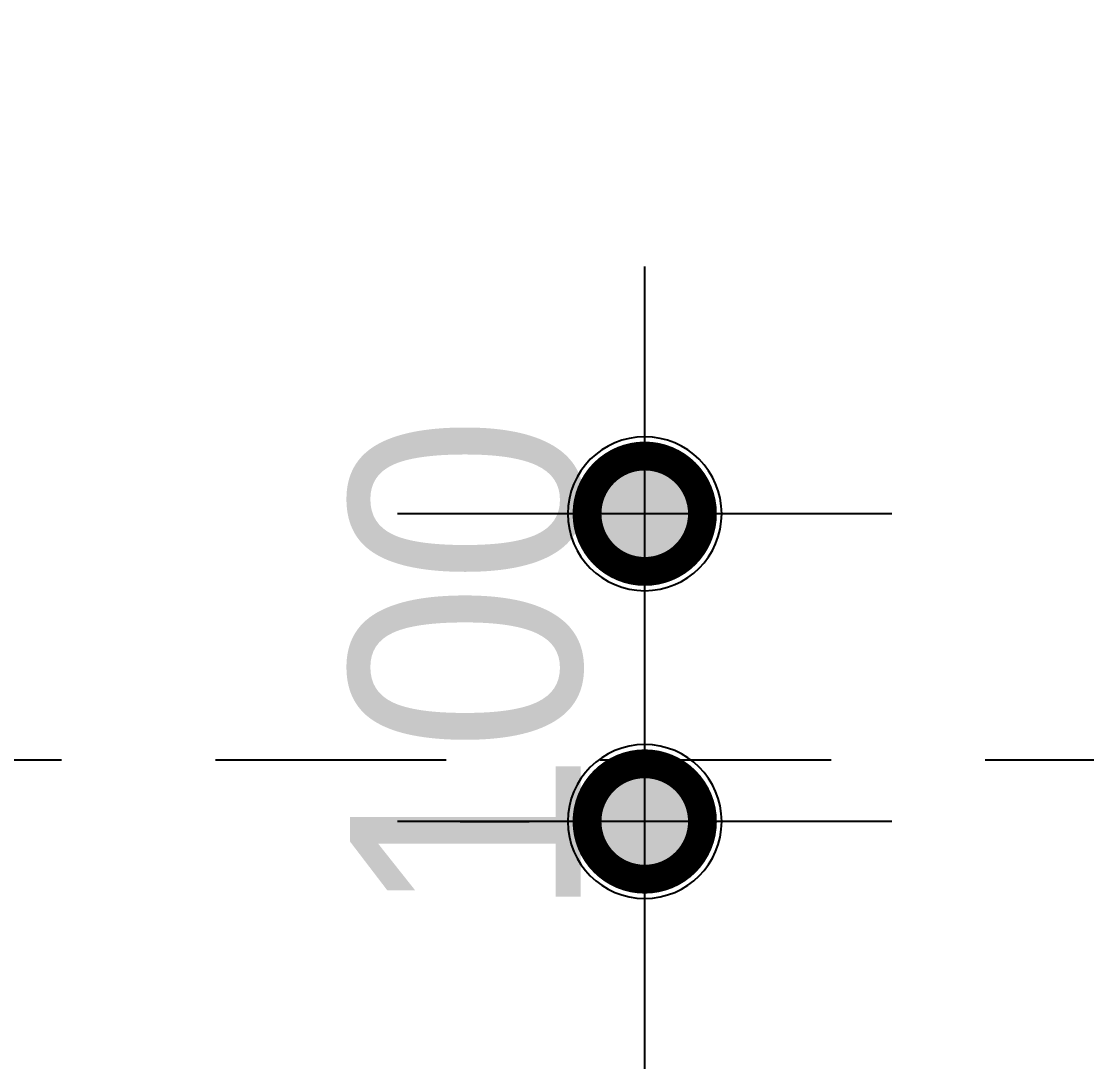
# Model space of a CAD drawing. Header units: inches. Extents: x -53835 to 52744, y -79586 to -50910.
# Drawn here: x 20066.6 to 20412.7, y -64517.3 to -64177 of the extents above; entities that cross this region are included whole.
import ezdxf

# ---------------------------------------------------------------- set-up
doc = ezdxf.new("R2010")
doc.units = ezdxf.units.IN
doc.header["$LTSCALE"] = 50
doc.header["$MEASUREMENT"] = 0
doc.linetypes.add('HID', pattern=[2.5, 1.5, -1])
for name, color, linetype in [('07-DIM WAL', 5, 'Continuous'), ('3.기호.계단선', 30, 'Continuous'), ('RC-LIGHT', 7, 'Continuous')]:
    doc.layers.add(name, color=color, linetype=linetype)
doc.styles.add('스타일1', font='HY울릉도M.TTF')
doc.dimstyles.new('30', dxfattribs={"dimscale": 30, "dimtxt": 2.5, "dimasz": 2.5, "dimexe": 1.25, "dimexo": 2, "dimtad": 1, "dimdec": 0, "dimtxsty": '스타일1', "dimblk": 'DOTSMALL', "dimcen": 2.5, "dimclrd": 1, "dimclre": 1, "dimclrt": 2, "dimadec": 0, "dimazin": 0, "dimtfac": 1, "dimtix": 1, "dimtmove": 0, "dimatfit": 3, "dimldrblk": 'DOTSMALL', "dimfxl": 1.25, "dimarcsym": 0})

# ---------------------------------------------------------------- blocks, each defined once
blk = doc.blocks.new('1')
at = {"linetype": 'Continuous'}
h = blk.add_hatch(color=4, dxfattribs=at)
h.dxf.hatch_style = 1
edge = h.paths.add_edge_path()
edge.add_arc((11539653.5, -14273503.79), 37.5, 0, 360)
at = {"color": 1, "linetype": 'Continuous'}
for p, q in [((11539653.5, -14273637.12), (11539653.5, -14273370.46)), ((11539520.17, -14273503.79), (11539786.83, -14273503.79))]:
    blk.add_line(p, q, dxfattribs=at)
at = {"color": 4, "linetype": 'Continuous'}
for radius in [41.5, 37.5]:
    blk.add_circle((11539653.5, -14273503.79), radius, dxfattribs=at)
blk = doc.blocks.new('_DOTSMALL')
at = {"color": 0, "linetype": 'ByBlock', "const_width": 0.5}
blk.add_lwpolyline([(-0.0625, 0, 1), (0.0625, 0, 1)], format="xyb", close=True, dxfattribs=at)
blk = doc.blocks.new('*D423')
at = {"layer": '07-DIM WAL', "color": 1, "lineweight": -2, "transparency": 16777216}
for p, q in [((20269.13, -64512), (20269.13, -64262)), ((20329.13, -64337), (20306.63, -64337)), ((20209.13, -64437), (20231.63, -64437))]:
    blk.add_line(p, q, dxfattribs=at)
at = {"layer": 'Defpoints', "color": 0, "transparency": 16777216}
for p in [(20269.13, -64337), (20269.13, -64337), (20269.13, -64437)]:
    blk.add_point(p, dxfattribs=at)
at = {"layer": '07-DIM WAL', "color": 1, "lineweight": -2, "transparency": 16777216, "xscale": 75, "yscale": 75, "zscale": 75}
for p, rotation in [((20269.13, -64337), 270), ((20269.13, -64437), 90)]:
    blk.add_blockref('_DOTSMALL', p, dxfattribs=dict(at, rotation=rotation))
at = {"layer": '07-DIM WAL', "color": 2, "transparency": 16777216, "insert": (20211.38, -64387), "char_height": 75, "attachment_point": 5, "rotation": 90, "style": '스타일1'}
blk.add_mtext('100', dxfattribs=at)

msp = doc.modelspace()

# ---------------------------------------------------------------- linework, layer by layer
at = {"layer": '3.기호.계단선', "linetype": 'HID'}
msp.add_lwpolyline([(19754.664, -64417.002), (20869.512, -64417.002), (20869.512, -64177.002)], dxfattribs=at)

# ---------------------------------------------------------------- block references
at = {"layer": 'RC-LIGHT', "xscale": -0.6024096385271789, "yscale": 0.6024096385271789, "zscale": 0.6024096385271789}
for p in [(6971867.624, 8534159.257), (6971867.624, 8534059.257)]:
    msp.add_blockref('1', p, dxfattribs=at)

# ---------------------------------------------------------------- dimensions: what is measured, and where the dimension line sits
at = {"layer": '07-DIM WAL'}
dim = msp.add_linear_dim(base=(20269.131, -64337.002), p1=(20269.131, -64437.002), p2=(20269.131, -64337.002), angle=90, dimstyle='30', dxfattribs=at)
dim.commit()
dim.dimension.update_dxf_attribs({"geometry": '*D423', "text_midpoint": (20211.383, -64387.002)})

doc.saveas('drawing.dxf')
